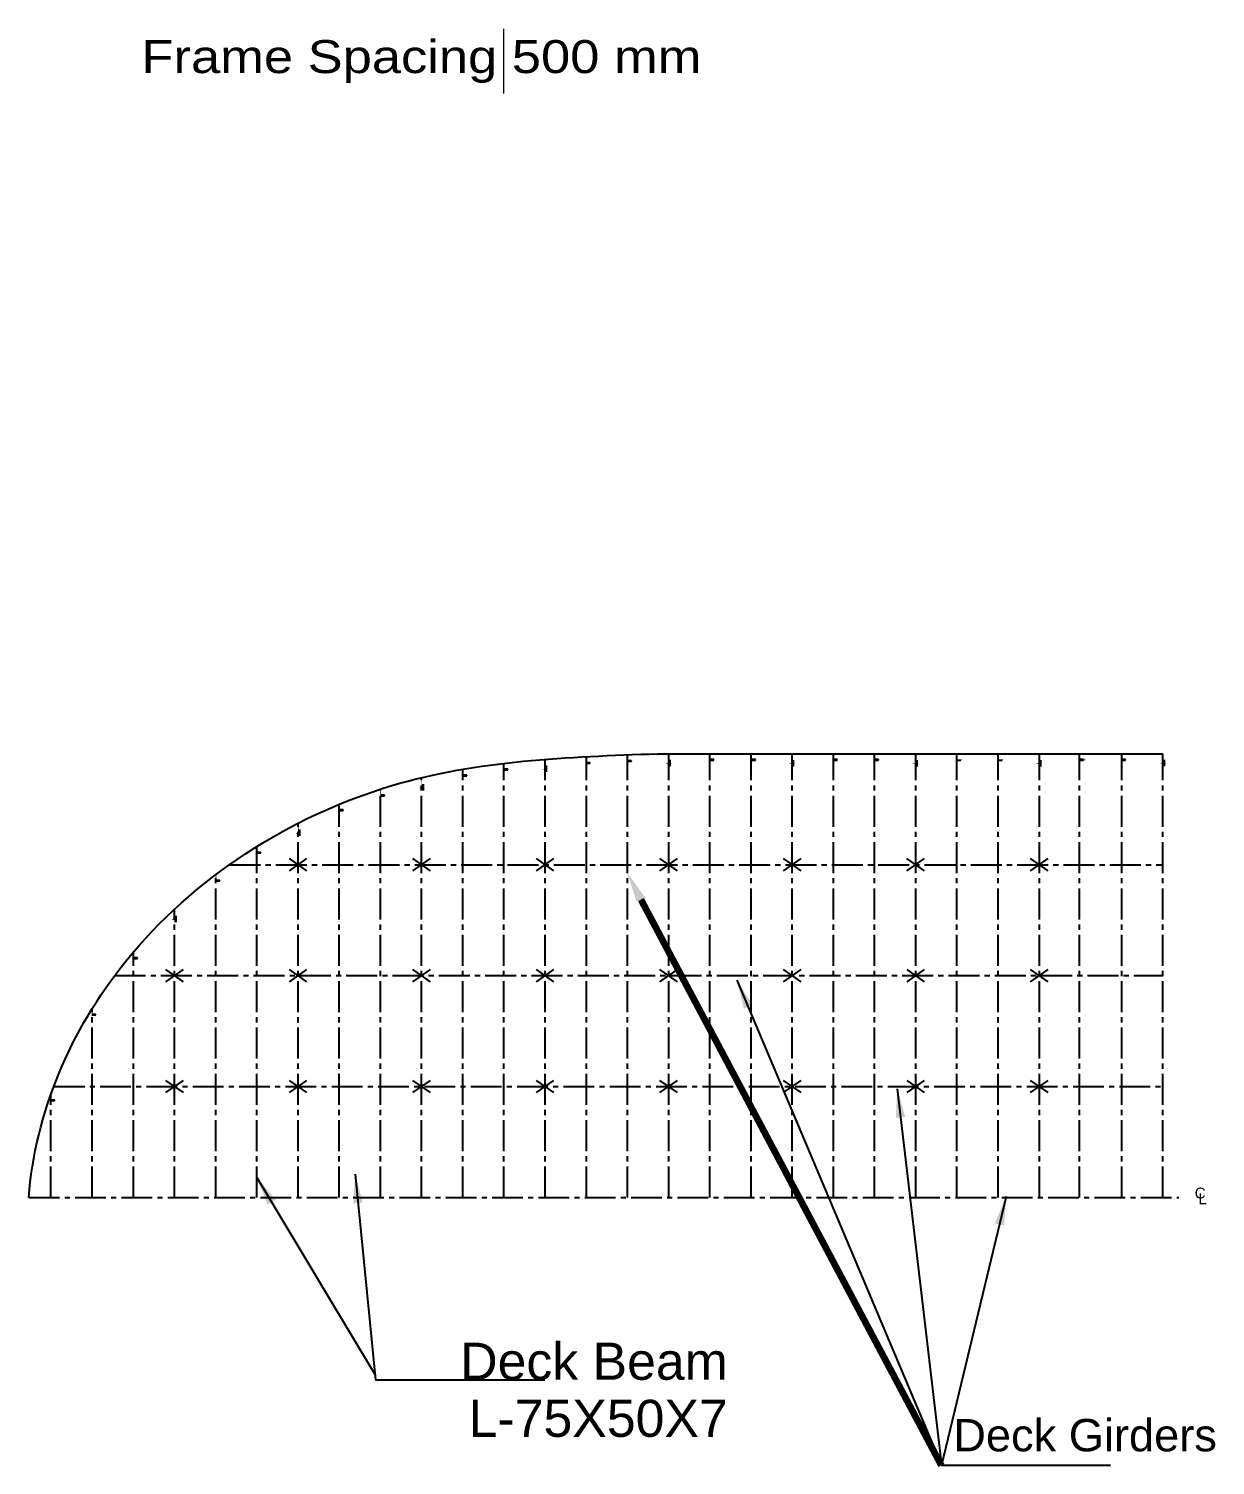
# Model space of a CAD drawing. Header units: inches. Extents: x 14911 to 113445, y 2644 to 74095.
# Drawn here: x 41405 to 55811, y 38893 to 56326 of the extents above; entities that cross this region are included whole.
import ezdxf
from ezdxf.enums import TextEntityAlignment as Align

# ---------------------------------------------------------------- set-up
doc = ezdxf.new("R2010")
doc.units = ezdxf.units.IN
doc.header["$LTSCALE"] = 500
doc.header["$MEASUREMENT"] = 0
doc.linetypes.add('CENTER2', pattern=[1.125, 0.75, -0.125, 0.125, -0.125])
for name, color, linetype in [('deckgirders', 4, 'CENTER2'), ('hidden', 2, 'CENTER2'), ('webframe', 5, 'CENTER2')]:
    doc.layers.add(name, color=color, linetype=linetype)
for name, color, linetype, lineweight in [('fixtures', 30, 'Continuous', 25), ('Hatch', 7, 'Continuous', 211), ('Text', 7, 'Continuous', 18)]:
    doc.layers.add(name, color=color, linetype=linetype, lineweight=lineweight)
doc.styles.get("Standard").update_dxf_attribs({"font": 'arial.ttf'})
doc.dimstyles.get("Standard").update_dxf_attribs({"dimtxt": 250, "dimasz": 0.18, "dimexe": 0.18, "dimexo": 0.0625, "dimgap": 0.09, "dimtad": 0, "dimtih": 1, "dimtoh": 1, "dimdec": 4, "dimzin": 0, "dimdsep": 46, "dimtxsty": 'Standard', "dimcen": 0.09, "dimadec": 0, "dimazin": 0, "dimtfac": 1, "dimtdec": 4, "dimtofl": 0, "dimtmove": 0, "dimatfit": 3, "dimfxl": 1, "dimtolj": 1, "dimtzin": 0, "dimarcsym": 0})

msp = doc.modelspace()

# ---------------------------------------------------------------- hatches: boundary and pattern name
h = msp.add_hatch(color=256)
h.dxf.hatch_style = 1
h.paths.add_polyline_path([(48178, 47419), (48178, 47487), (48171, 47487), (48171, 47412), (48221, 47412), (48221, 47419)])
h = msp.add_hatch(color=256)
h.dxf.hatch_style = 1
h.paths.add_polyline_path([(48679, 47443), (48679, 47511), (48672, 47511), (48672, 47436), (48722, 47436), (48722, 47443)])
h = msp.add_hatch(color=256)
h.dxf.hatch_style = 1
h.paths.add_polyline_path([(49679, 47457), (49679, 47525), (49672, 47525), (49672, 47450), (49722, 47450), (49722, 47457)])
h = msp.add_hatch(color=256)
h.dxf.hatch_style = 1
h.paths.add_polyline_path([(50179, 47457), (50179, 47525), (50172, 47525), (50172, 47450), (50222, 47450), (50222, 47457)])
h = msp.add_hatch(color=256)
h.dxf.hatch_style = 1
h.paths.add_polyline_path([(50185, 47457), (50185, 47525), (50178, 47525), (50178, 47450), (50228, 47450), (50228, 47457)])
h = msp.add_hatch(color=256)
h.dxf.hatch_style = 1
h.paths.add_polyline_path([(51179, 47457), (51179, 47525), (51172, 47525), (51172, 47450), (51222, 47450), (51222, 47457)])
h = msp.add_hatch(color=256)
h.dxf.hatch_style = 1
h.paths.add_polyline_path([(51679, 47457), (51679, 47525), (51672, 47525), (51672, 47450), (51722, 47450), (51722, 47457)])
h = msp.add_hatch(color=256)
h.dxf.hatch_style = 1
h.paths.add_polyline_path([(52679, 47457), (52679, 47525), (52672, 47525), (52672, 47450), (52722, 47450), (52722, 47457)])
h = msp.add_hatch(color=256)
h.dxf.hatch_style = 1
h.paths.add_polyline_path([(53179, 47457), (53179, 47525), (53172, 47525), (53172, 47450), (53222, 47450), (53222, 47457)])
h = msp.add_hatch(color=256)
h.dxf.hatch_style = 1
h.paths.add_polyline_path([(54167, 47459), (54167, 47527), (54160, 47527), (54160, 47452), (54210, 47452), (54210, 47459)])
h = msp.add_hatch(color=256)
h.dxf.hatch_style = 1
h.paths.add_polyline_path([(54679, 47457), (54679, 47525), (54672, 47525), (54672, 47450), (54722, 47450), (54722, 47457)])
h = msp.add_hatch(color=256)
h.dxf.hatch_style = 1
h.paths.add_polyline_path([(46680, 47267), (46680, 47335), (46673, 47335), (46673, 47260), (46723, 47260), (46723, 47267)])
h = msp.add_hatch(color=256)
h.dxf.hatch_style = 1
h.paths.add_polyline_path([(47178, 47341), (47178, 47409), (47171, 47409), (47171, 47334), (47221, 47334), (47221, 47341)])
h = msp.add_hatch(color=256)
h.dxf.hatch_style = 1
h.paths.add_polyline_path([(45681, 47025), (45681, 47093), (45674, 47093), (45674, 47018), (45724, 47018), (45724, 47025)])
h = msp.add_hatch(color=256)
h.dxf.hatch_style = 1
h.paths.add_polyline_path([(45181, 46846), (45181, 46914), (45174, 46914), (45174, 46839), (45224, 46839), (45224, 46846)])
h = msp.add_hatch(color=256)
h.dxf.hatch_style = 1
h.paths.add_polyline_path([(44179, 46331), (44179, 46399), (44172, 46399), (44172, 46324), (44222, 46324), (44222, 46331)])
h = msp.add_hatch(color=256)
h.dxf.hatch_style = 1
h.paths.add_polyline_path([(43681, 45991), (43681, 46059), (43674, 46059), (43674, 45984), (43724, 45984), (43724, 45991)])
h = msp.add_hatch(color=256)
h.dxf.hatch_style = 1
h.paths.add_polyline_path([(42683, 45050), (42683, 45118), (42676, 45118), (42676, 45043), (42726, 45043), (42726, 45050)])
h = msp.add_hatch(color=256)
h.dxf.hatch_style = 1
h.paths.add_polyline_path([(42177, 44365), (42177, 44433), (42170, 44433), (42170, 44358), (42220, 44358), (42220, 44365)])
h = msp.add_hatch(color=256)
h.dxf.hatch_style = 1
h.paths.add_polyline_path([(41679, 43326), (41679, 43394), (41672, 43394), (41672, 43319), (41722, 43319), (41722, 43326)])
at = {"layer": 'Hatch'}
h = msp.add_hatch(color=0, dxfattribs=at)
h.dxf.hatch_style = 1
h.paths.add_polyline_path([(47642, 47337), (47679, 47337), (47702, 47337), (47702, 47344), (47675, 47344), (47675, 47457), (47668, 47457), (47668, 47344), (47642, 47344)])
h = msp.add_hatch(color=0, dxfattribs=at)
h.dxf.hatch_style = 1
h.paths.add_polyline_path([(49145, 47408), (49181, 47408), (49205, 47408), (49205, 47415), (49178, 47415), (49178, 47528), (49171, 47528), (49171, 47415), (49145, 47415)])
h = msp.add_hatch(color=0, dxfattribs=at)
h.dxf.hatch_style = 1
h.paths.add_polyline_path([(50643, 47404), (50680, 47404), (50703, 47404), (50703, 47411), (50676, 47411), (50676, 47524), (50669, 47524), (50669, 47411), (50643, 47411)])
h = msp.add_hatch(color=0, dxfattribs=at)
h.dxf.hatch_style = 1
h.paths.add_polyline_path([(52143, 47404), (52180, 47404), (52203, 47404), (52203, 47411), (52176, 47411), (52176, 47524), (52169, 47524), (52169, 47411), (52143, 47411)])
h = msp.add_hatch(color=0, dxfattribs=at)
h.dxf.hatch_style = 1
h.paths.add_polyline_path([(53643, 47404), (53680, 47404), (53703, 47404), (53703, 47411), (53676, 47411), (53676, 47524), (53669, 47524), (53669, 47411), (53643, 47411)])
h = msp.add_hatch(color=0, dxfattribs=at)
h.dxf.hatch_style = 1
h.paths.add_polyline_path([(55148, 47408), (55184, 47408), (55208, 47408), (55208, 47415), (55181, 47415), (55181, 47528), (55174, 47528), (55174, 47415), (55148, 47415)])
h = msp.add_hatch(color=0, dxfattribs=at)
h.dxf.hatch_style = 1
h.paths.add_polyline_path([(46148, 47111), (46184, 47111), (46208, 47111), (46208, 47118), (46181, 47118), (46181, 47231), (46174, 47231), (46174, 47118), (46148, 47118)])
h = msp.add_hatch(color=0, dxfattribs=at)
h.dxf.hatch_style = 1
h.paths.add_polyline_path([(44648, 46560), (44685, 46560), (44708, 46560), (44708, 46567), (44681, 46567), (44681, 46680), (44674, 46680), (44674, 46567), (44648, 46567)])
h = msp.add_hatch(color=0, dxfattribs=at)
h.dxf.hatch_style = 1
h.paths.add_polyline_path([(43145, 45512), (43182, 45512), (43205, 45512), (43205, 45519), (43179, 45519), (43179, 45632), (43172, 45632), (43172, 45519), (43145, 45519)])

# ---------------------------------------------------------------- linework, layer by layer
for p, q in [((48221, 47419), (48178, 47419)), ((48221, 47412), (48221, 47419)), ((48672, 47436), (48722, 47436)), ((48722, 47443), (48679, 47443)), ((48722, 47436), (48722, 47443)), ((49672, 47450), (49722, 47450)), ((49722, 47457), (49679, 47457)), ((49722, 47450), (49722, 47457)), ((50172, 47450), (50222, 47450)), ((50178, 47450), (50228, 47450)), ((50222, 47457), (50179, 47457)), ((50228, 47457), (50185, 47457)), ((50222, 47450), (50222, 47457)), ((50228, 47450), (50228, 47457)), ((51172, 47450), (51222, 47450)), ((51222, 47457), (51179, 47457)), ((51222, 47450), (51222, 47457)), ((51672, 47450), (51722, 47450)), ((51722, 47457), (51679, 47457)), ((51722, 47450), (51722, 47457)), ((52672, 47450), (52722, 47450)), ((52722, 47450), (52722, 47457)), ((53172, 47450), (53222, 47450)), ((53222, 47450), (53222, 47457)), ((54160, 47452), (54210, 47452)), ((54210, 47459), (54167, 47459)), ((54222, 47450), (54222, 47457)), ((54672, 47450), (54722, 47450)), ((54722, 47457), (54679, 47457)), ((54722, 47450), (54722, 47457)), ((46673, 47260), (46723, 47260)), ((46723, 47267), (46680, 47267)), ((46723, 47260), (46723, 47267)), ((47171, 47334), (47221, 47334)), ((47221, 47341), (47178, 47341)), ((47221, 47334), (47221, 47341)), ((48171, 47412), (48221, 47412)), ((45674, 47018), (45724, 47018)), ((45724, 47025), (45681, 47025)), ((45724, 47018), (45724, 47025)), ((45174, 46839), (45224, 46839)), ((45224, 46846), (45181, 46846)), ((45224, 46839), (45224, 46846)), ((44172, 46324), (44222, 46324)), ((44222, 46331), (44179, 46331)), ((44222, 46324), (44222, 46331)), ((43674, 45984), (43724, 45984)), ((43724, 45991), (43681, 45991)), ((43724, 45984), (43724, 45991)), ((42676, 45043), (42726, 45043)), ((42726, 45050), (42683, 45050)), ((42726, 45043), (42726, 45050)), ((42170, 44358), (42220, 44358)), ((42220, 44365), (42177, 44365)), ((42220, 44358), (42220, 44365)), ((41672, 43319), (41722, 43319)), ((41722, 43326), (41679, 43326)), ((41722, 43319), (41722, 43326))]:
    msp.add_line(p, q)
at = {"linetype": 'Continuous', "lineweight": -3}
msp.add_open_spline([(41405, 42143), (41483, 43157), (42407, 45377), (45559, 47408), (47949, 47490), (49040, 47528)], degree=3, knots=[0, 0, 0, 0, 3.248867, 7.115367, 10.365974, 10.365974, 10.365974, 10.365974], dxfattribs=at)
msp.add_open_spline([(49040, 47528), (51085, 47528), (53130, 47528), (55175, 47528)], degree=3, dxfattribs=at)
at = {"layer": 'deckgirders'}
for p, q in [((43843, 46181), (55175, 46181)), ((42448, 44835), (55175, 44835)), ((41709, 43489), (55175, 43489)), ((41405, 42143), (55368, 42143))]:
    msp.add_line(p, q, dxfattribs=at)
at = {"layer": 'fixtures'}
for p, q in [((44782, 46108), (44569, 46255)), ((44569, 46108), (44782, 46255)), ((46282, 46108), (46069, 46255)), ((46069, 46108), (46282, 46255)), ((47782, 46108), (47569, 46255)), ((47569, 46108), (47782, 46255)), ((49282, 46108), (49069, 46255)), ((49069, 46108), (49282, 46255)), ((50782, 46108), (50569, 46255)), ((50569, 46108), (50782, 46255)), ((52279, 46108), (52066, 46255)), ((52066, 46108), (52279, 46255)), ((53782, 46108), (53569, 46255)), ((53569, 46108), (53782, 46255)), ((43282, 44762), (43069, 44909)), ((43069, 44762), (43282, 44909)), ((44782, 44762), (44569, 44909)), ((44569, 44762), (44782, 44909)), ((46282, 44762), (46069, 44909)), ((46069, 44762), (46282, 44909)), ((47782, 44762), (47569, 44909)), ((47569, 44762), (47782, 44909)), ((49282, 44762), (49069, 44909)), ((49069, 44762), (49282, 44909)), ((50782, 44762), (50569, 44909)), ((50569, 44762), (50782, 44909)), ((52282, 44762), (52069, 44909)), ((52069, 44762), (52282, 44909)), ((53782, 44762), (53569, 44909)), ((53569, 44762), (53782, 44909)), ((43282, 43416), (43069, 43563)), ((43069, 43416), (43282, 43563)), ((44782, 43416), (44569, 43563)), ((44569, 43416), (44782, 43563)), ((46282, 43416), (46069, 43563)), ((46069, 43416), (46282, 43563)), ((47782, 43416), (47569, 43563)), ((47569, 43416), (47782, 43563)), ((49282, 43416), (49069, 43563)), ((49069, 43416), (49282, 43563)), ((50782, 43416), (50569, 43563)), ((50569, 43416), (50782, 43563)), ((52282, 43416), (52069, 43563)), ((52069, 43416), (52282, 43563)), ((53782, 43416), (53569, 43563)), ((53569, 43416), (53782, 43563))]:
    msp.add_line(p, q, dxfattribs=at)
at = {"layer": 'Hatch', "color": 0}
for p, q in [((47699, 47344), (47672, 47344)), ((49201, 47415), (49175, 47415)), ((50699, 47411), (50673, 47411)), ((52199, 47411), (52173, 47411)), ((53699, 47411), (53673, 47411)), ((55204, 47415), (55178, 47415)), ((46204, 47118), (46178, 47118)), ((44705, 46567), (44678, 46567)), ((43202, 45519), (43175, 45519))]:
    msp.add_line(p, q, dxfattribs=at)
at = {"layer": 'Hatch'}
msp.add_line((48837, 45758), (52482, 38893), dxfattribs=at)
msp.add_solid([(48783, 45736), (48672, 46083), (48892, 45780)], dxfattribs=at)
at = {"layer": 'hidden'}
for p, q in [((47675, 42143), (47675, 47461)), ((48175, 42143), (48175, 47493)), ((48675, 42143), (48675, 47515)), ((49675, 42143), (49675, 47528)), ((50175, 42143), (50175, 47528)), ((51175, 42143), (51175, 47528)), ((51675, 42143), (51675, 47528)), ((52675, 42143), (52675, 47528)), ((53175, 42143), (53175, 47528)), ((54163, 42143), (54163, 47528)), ((54675, 42143), (54675, 47528)), ((46675, 42143), (46675, 47340)), ((47175, 42143), (47175, 47412)), ((45675, 42143), (45675, 47099)), ((45175, 42143), (45175, 46915)), ((44175, 42143), (44175, 46402)), ((43675, 42143), (43675, 46059)), ((42675, 42143), (42675, 45121)), ((42175, 42143), (42175, 44434)), ((41675, 42143), (41675, 43398))]:
    msp.add_line(p, q, dxfattribs=at)
at = {"layer": 'Text'}
msp.add_line((47175, 55539), (47175, 56326), dxfattribs=at)
at = {"layer": 'webframe'}
for p, q in [((47675, 42143), (47675, 47461)), ((49175, 42143), (49175, 47528)), ((50675, 42143), (50675, 47528)), ((52175, 42143), (52175, 47528)), ((53675, 42143), (53675, 47528)), ((55175, 42143), (55175, 47528)), ((46175, 42143), (46175, 47238)), ((44675, 42143), (44675, 46684)), ((43175, 42143), (43175, 45641))]:
    msp.add_line(p, q, dxfattribs=at)

# ---------------------------------------------------------------- texts
at = {"color": 7, "ltscale": 0.5}
for s, height, p in [('C', 132, (55627, 42197)), ('L', 132, (55656, 42127)), ('Deck Girders', 392.73, (54230, 39259))]:
    msp.add_text(s, height=height, dxfattribs=at).set_placement(p, align=Align.MIDDLE_CENTER)
at = {"ltscale": 0.5}
for s, p in [('Deck Beam', (48268, 40156)), ('L-75X50X7', (48319, 39463))]:
    msp.add_text(s, height=450, dxfattribs=at).set_placement(p, align=Align.MIDDLE_CENTER)
at = {"layer": 'Text', "linetype": 'Continuous', "lineweight": -3, "width": 1.140097}
msp.add_text('Frame Spacing 500 mm', height=400, dxfattribs=at).set_placement((42774, 55788))

# ---------------------------------------------------------------- leaders
at = {"layer": 'Hatch'}
for points in [[(50004, 44779), (52485, 38893)], [(51949, 43462), (52485, 38893), (54540, 38893)], [(44175, 42386), (45610, 39990)], [(45368, 42426), (45616, 39931), (47671, 39931)], [(53272, 42156), (52485, 38893)]]:
    msp.add_leader(points, dimstyle='Standard', override={"dimasz": 350, "dimtad": 0}, dxfattribs=at)

doc.saveas('drawing.dxf')
